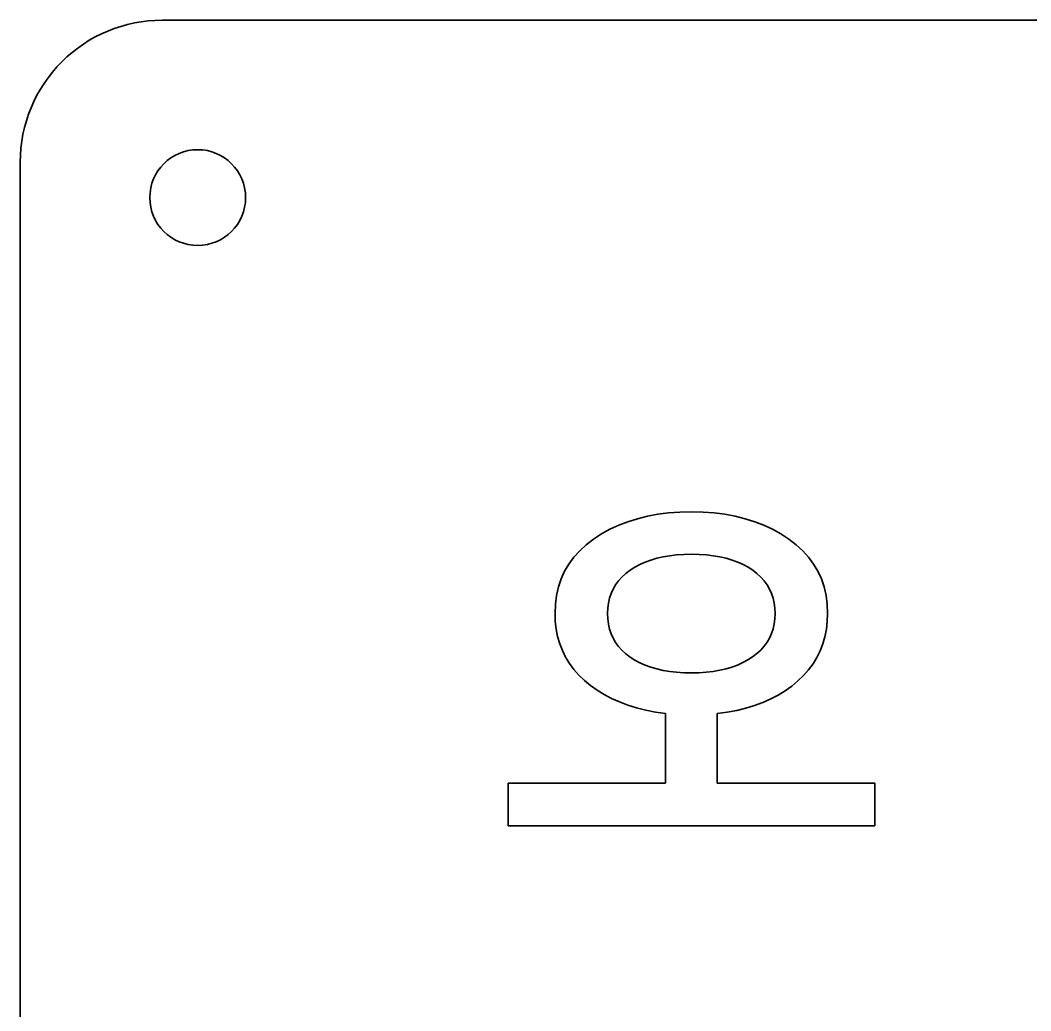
# Model space of a CAD drawing. Extents: x 480 to 710, y 306 to 536.
# Drawn here: x 479.5 to 536.4, y 479.7 to 535.5 of the extents above; entities that cross this region are included whole.
import ezdxf

# ---------------------------------------------------------------- set-up
doc = ezdxf.new("R2010")
doc.units = 0

msp = doc.modelspace()

# ---------------------------------------------------------------- linework, layer by layer
at = {"color": 7, "lineweight": 35}
for p, q in [((487.5, 535.5), (701.5, 535.5)), ((479.5, 527.5), (479.5, 313.5)), ((527.662354, 490.08667), (506.989807, 490.08667))]:
    msp.add_line(p, q, dxfattribs=at)
at = {"color": 7, "lineweight": 35, "ltscale": 0.014142}
msp.add_line((513.73877, 507.226624), (514.278625, 507.395569), dxfattribs=at)
at = {"color": 7, "lineweight": 35, "ltscale": 0.014494}
msp.add_line((514.278625, 507.395569), (514.841675, 507.533813), dxfattribs=at)
at = {"color": 7, "lineweight": 35, "ltscale": 0.014902}
msp.add_line((514.841675, 507.533813), (515.427979, 507.641357), dxfattribs=at)
at = {"color": 7, "lineweight": 35, "ltscale": 0.015358}
msp.add_line((515.427979, 507.641357), (516.037476, 507.71814), dxfattribs=at)
at = {"color": 7, "lineweight": 35, "ltscale": 0.015859}
msp.add_line((516.037476, 507.71814), (516.670166, 507.764221), dxfattribs=at)
at = {"color": 7, "lineweight": 35, "ltscale": 0.016403}
msp.add_line((516.670166, 507.764221), (517.326111, 507.779602), dxfattribs=at)
at = {"color": 7, "lineweight": 35, "ltscale": 0.016238}
msp.add_line((517.326111, 507.779602), (517.975464, 507.764221), dxfattribs=at)
at = {"color": 7, "lineweight": 35, "ltscale": 0.015718}
msp.add_line((517.975464, 507.764221), (518.602478, 507.71814), dxfattribs=at)
at = {"color": 7, "lineweight": 35, "ltscale": 0.015235}
msp.add_line((518.602478, 507.71814), (519.207031, 507.641357), dxfattribs=at)
at = {"color": 7, "lineweight": 35, "ltscale": 0.014802}
msp.add_line((519.207031, 507.641357), (519.789246, 507.533813), dxfattribs=at)
at = {"color": 7, "lineweight": 35, "ltscale": 0.014414}
msp.add_line((519.789246, 507.533813), (520.348999, 507.395569), dxfattribs=at)
at = {"color": 7, "lineweight": 35, "ltscale": 0.014084}
msp.add_line((520.348999, 507.395569), (520.886414, 507.226624), dxfattribs=at)
at = {"color": 7, "lineweight": 35, "ltscale": 0.013614}
msp.add_line((512.728699, 506.796539), (513.222107, 507.026947), dxfattribs=at)
at = {"color": 7, "lineweight": 35, "ltscale": 0.013848}
msp.add_line((513.222107, 507.026947), (513.73877, 507.226624), dxfattribs=at)
at = {"color": 7, "lineweight": 35, "ltscale": 0.013808}
msp.add_line((520.886414, 507.226624), (521.401367, 507.026947), dxfattribs=at)
at = {"color": 7, "lineweight": 35, "ltscale": 0.013595}
msp.add_line((521.401367, 507.026947), (521.893921, 506.796539), dxfattribs=at)
at = {"color": 7, "lineweight": 35, "ltscale": 0.01305}
msp.add_line((511.397858, 505.925171), (511.811493, 506.243591), dxfattribs=at)
at = {"color": 7, "lineweight": 35, "ltscale": 0.013346}
msp.add_line((511.811493, 506.243591), (512.258484, 506.535431), dxfattribs=at)
at = {"color": 7, "lineweight": 35, "ltscale": 0.013446}
msp.add_line((512.258484, 506.535431), (512.728699, 506.796539), dxfattribs=at)
at = {"color": 7, "lineweight": 35, "ltscale": 0.013445}
msp.add_line((521.893921, 506.796539), (522.364075, 506.5354), dxfattribs=at)
at = {"color": 7, "lineweight": 35, "ltscale": 0.013361}
msp.add_line((522.364075, 506.5354), (522.811829, 506.243591), dxfattribs=at)
at = {"color": 7, "lineweight": 35, "ltscale": 0.013072}
msp.add_line((522.811829, 506.243591), (523.226563, 505.925171), dxfattribs=at)
at = {"color": 7, "lineweight": 35, "ltscale": 0.012578}
msp.add_line((511.027771, 505.584351), (511.397858, 505.925171), dxfattribs=at)
at = {"color": 7, "lineweight": 35, "ltscale": 0.012595}
msp.add_line((523.226563, 505.925171), (523.597595, 505.584351), dxfattribs=at)
at = {"color": 7, "lineweight": 35, "ltscale": 0.011958}
msp.add_line((510.418213, 504.835541), (510.701233, 505.221161), dxfattribs=at)
at = {"color": 7, "lineweight": 35, "ltscale": 0.01221}
msp.add_line((510.701233, 505.221161), (511.027771, 505.584351), dxfattribs=at)
at = {"color": 7, "lineweight": 35, "ltscale": 0.008778}
msp.add_line((515.369995, 505.163757), (515.033142, 505.064667), dxfattribs=at)
at = {"color": 7, "lineweight": 35, "ltscale": 0.009103}
msp.add_line((515.724976, 505.244812), (515.369995, 505.163757), dxfattribs=at)
at = {"color": 7, "lineweight": 35, "ltscale": 0.009459}
msp.add_line((516.098022, 505.307892), (515.724976, 505.244812), dxfattribs=at)
at = {"color": 7, "lineweight": 35, "ltscale": 0.009845}
for p, q in [((516.489258, 505.352936), (516.098022, 505.307892)), ((516.098022, 498.782715), (516.489258, 498.737946))]:
    msp.add_line(p, q, dxfattribs=at)
at = {"color": 7, "lineweight": 35, "ltscale": 0.010256}
for p, q in [((516.898621, 505.379944), (516.489258, 505.352936)), ((516.489258, 498.737946), (516.898621, 498.71109))]:
    msp.add_line(p, q, dxfattribs=at)
at = {"color": 7, "lineweight": 35, "ltscale": 0.01069}
for p, q in [((517.326111, 505.388977), (516.898621, 505.379944)), ((516.898621, 498.71109), (517.326111, 498.702148))]:
    msp.add_line(p, q, dxfattribs=at)
at = {"color": 7, "lineweight": 35, "ltscale": 0.010687}
msp.add_line((517.753479, 505.379944), (517.326111, 505.388977), dxfattribs=at)
at = {"color": 7, "lineweight": 35, "ltscale": 0.010247}
msp.add_line((518.162476, 505.352936), (517.753479, 505.379944), dxfattribs=at)
at = {"color": 7, "lineweight": 35, "ltscale": 0.00983}
msp.add_line((518.553101, 505.307892), (518.162476, 505.352936), dxfattribs=at)
at = {"color": 7, "lineweight": 35, "ltscale": 0.009439}
msp.add_line((518.925354, 505.244812), (518.553101, 505.307892), dxfattribs=at)
at = {"color": 7, "lineweight": 35, "ltscale": 0.009078}
msp.add_line((519.279297, 505.163757), (518.925354, 505.244812), dxfattribs=at)
at = {"color": 7, "lineweight": 35, "ltscale": 0.008747}
msp.add_line((519.614868, 505.064667), (519.279297, 505.163757), dxfattribs=at)
at = {"color": 7, "lineweight": 35, "ltscale": 0.012225}
msp.add_line((523.597595, 505.584351), (523.925049, 505.221161), dxfattribs=at)
at = {"color": 7, "lineweight": 35, "ltscale": 0.011969}
msp.add_line((523.925049, 505.221161), (524.208801, 504.835541), dxfattribs=at)
at = {"color": 7, "lineweight": 35, "ltscale": 0.011828}
msp.add_line((510.178741, 504.427521), (510.418213, 504.835541), dxfattribs=at)
at = {"color": 7, "lineweight": 35, "ltscale": 0.007871}
msp.add_line((514.13147, 504.659302), (513.867188, 504.488159), dxfattribs=at)
at = {"color": 7, "lineweight": 35, "ltscale": 0.008033}
msp.add_line((514.41394, 504.812439), (514.13147, 504.659302), dxfattribs=at)
at = {"color": 7, "lineweight": 35, "ltscale": 0.008238}
msp.add_line((514.714478, 504.947571), (514.41394, 504.812439), dxfattribs=at)
at = {"color": 7, "lineweight": 35, "ltscale": 0.008487}
msp.add_line((515.033142, 505.064667), (514.714478, 504.947571), dxfattribs=at)
at = {"color": 7, "lineweight": 35, "ltscale": 0.008453}
msp.add_line((519.932068, 504.947571), (519.614868, 505.064667), dxfattribs=at)
at = {"color": 7, "lineweight": 35, "ltscale": 0.008199}
msp.add_line((520.230896, 504.812439), (519.932068, 504.947571), dxfattribs=at)
at = {"color": 7, "lineweight": 35, "ltscale": 0.007989}
msp.add_line((520.511353, 504.659302), (520.230896, 504.812439), dxfattribs=at)
at = {"color": 7, "lineweight": 35, "ltscale": 0.007825}
msp.add_line((520.773438, 504.488159), (520.511353, 504.659302), dxfattribs=at)
at = {"color": 7, "lineweight": 35, "ltscale": 0.011835}
msp.add_line((524.208801, 504.835541), (524.448853, 504.427521), dxfattribs=at)
at = {"color": 7, "lineweight": 35, "ltscale": 0.011944}
msp.add_line((509.830444, 503.54425), (509.982819, 503.99707), dxfattribs=at)
at = {"color": 7, "lineweight": 35, "ltscale": 0.011824}
msp.add_line((509.982819, 503.99707), (510.178741, 504.427521), dxfattribs=at)
at = {"color": 7, "lineweight": 35, "ltscale": 0.007139}
msp.add_line((513.407776, 504.102417), (513.21637, 503.890503), dxfattribs=at)
at = {"color": 7, "lineweight": 35, "ltscale": 0.007363}
msp.add_line((513.624695, 504.301636), (513.407776, 504.102417), dxfattribs=at)
at = {"color": 7, "lineweight": 35, "ltscale": 0.007648}
msp.add_line((513.867188, 504.488159), (513.624695, 504.301636), dxfattribs=at)
at = {"color": 7, "lineweight": 35, "ltscale": 0.007605}
msp.add_line((521.013733, 504.301636), (520.773438, 504.488159), dxfattribs=at)
at = {"color": 7, "lineweight": 35, "ltscale": 0.007327}
msp.add_line((521.228699, 504.102417), (521.013733, 504.301636), dxfattribs=at)
at = {"color": 7, "lineweight": 35, "ltscale": 0.00711}
msp.add_line((521.418396, 503.890503), (521.228699, 504.102417), dxfattribs=at)
at = {"color": 7, "lineweight": 35, "ltscale": 0.011829}
for p, q in [((524.448853, 504.427521), (524.645325, 503.99707)), ((512.818054, 497.258301), (512.398926, 497.477905))]:
    msp.add_line(p, q, dxfattribs=at)
at = {"color": 7, "lineweight": 35, "ltscale": 0.011947}
msp.add_line((524.645325, 503.99707), (524.798096, 503.54425), dxfattribs=at)
at = {"color": 7, "lineweight": 35, "ltscale": 0.012188}
msp.add_line((509.721588, 503.069031), (509.830444, 503.54425), dxfattribs=at)
at = {"color": 7, "lineweight": 35, "ltscale": 0.006879}
msp.add_line((512.910095, 503.428528), (512.795227, 503.178497), dxfattribs=at)
at = {"color": 7, "lineweight": 35, "ltscale": 0.006894}
msp.add_line((513.050476, 503.665863), (512.910095, 503.428528), dxfattribs=at)
at = {"color": 7, "lineweight": 35, "ltscale": 0.006981}
msp.add_line((513.21637, 503.890503), (513.050476, 503.665863), dxfattribs=at)
at = {"color": 7, "lineweight": 35, "ltscale": 0.006959}
msp.add_line((521.582764, 503.665863), (521.418396, 503.890503), dxfattribs=at)
at = {"color": 7, "lineweight": 35, "ltscale": 0.006877}
msp.add_line((521.721863, 503.428528), (521.582764, 503.665863), dxfattribs=at)
at = {"color": 7, "lineweight": 35, "ltscale": 0.006868}
msp.add_line((521.835693, 503.178497), (521.721863, 503.428528), dxfattribs=at)
at = {"color": 7, "lineweight": 35, "ltscale": 0.01219}
msp.add_line((524.798096, 503.54425), (524.907227, 503.069031), dxfattribs=at)
at = {"color": 7, "lineweight": 35, "ltscale": 0.012549}
for p, q in [((509.656281, 502.57135), (509.721588, 503.069031)), ((524.907227, 503.069031), (524.972717, 502.571381))]:
    msp.add_line(p, q, dxfattribs=at)
at = {"color": 7, "lineweight": 35, "ltscale": 0.007068}
msp.add_line((512.705872, 502.915771), (512.64209, 502.64032), dxfattribs=at)
at = {"color": 7, "lineweight": 35, "ltscale": 0.006938}
msp.add_line((512.795227, 503.178497), (512.705872, 502.915771), dxfattribs=at)
at = {"color": 7, "lineweight": 35, "ltscale": 0.006931}
msp.add_line((521.924255, 502.915771), (521.835693, 503.178497), dxfattribs=at)
at = {"color": 7, "lineweight": 35, "ltscale": 0.007065}
msp.add_line((521.987488, 502.64032), (521.924255, 502.915771), dxfattribs=at)
at = {"color": 7, "lineweight": 35, "ltscale": 0.013012}
msp.add_line((509.634521, 502.051331), (509.656281, 502.57135), dxfattribs=at)
at = {"color": 7, "lineweight": 35, "ltscale": 0.007528}
for p, q in [((512.603821, 502.352173), (512.591003, 502.051331)), ((522.038025, 502.051331), (522.025391, 502.352173))]:
    msp.add_line(p, q, dxfattribs=at)
at = {"color": 7, "lineweight": 35, "ltscale": 0.007267}
msp.add_line((512.64209, 502.64032), (512.603821, 502.352173), dxfattribs=at)
at = {"color": 7, "lineweight": 35, "ltscale": 0.007266}
msp.add_line((522.025391, 502.352173), (521.987488, 502.64032), dxfattribs=at)
at = {"color": 7, "lineweight": 35, "ltscale": 0.013013}
msp.add_line((524.972717, 502.571381), (524.994568, 502.051331), dxfattribs=at)
at = {"color": 7, "lineweight": 35, "ltscale": 0.011295}
msp.add_line((509.651093, 501.599823), (509.634521, 502.051331), dxfattribs=at)
at = {"color": 7, "lineweight": 35, "ltscale": 0.007636}
msp.add_line((512.591003, 502.051331), (512.603821, 501.746155), dxfattribs=at)
at = {"color": 7, "lineweight": 35, "ltscale": 0.00736}
msp.add_line((512.603821, 501.746155), (512.64209, 501.454254), dxfattribs=at)
at = {"color": 7, "lineweight": 35, "ltscale": 0.007315}
msp.add_line((521.987244, 501.458191), (522.02533, 501.748291), dxfattribs=at)
at = {"color": 7, "lineweight": 35, "ltscale": 0.007583}
msp.add_line((522.02533, 501.748291), (522.038025, 502.051331), dxfattribs=at)
at = {"color": 7, "lineweight": 35, "ltscale": 0.011353}
msp.add_line((524.994568, 502.051331), (524.977905, 501.597504), dxfattribs=at)
at = {"color": 7, "lineweight": 35, "ltscale": 0.010951}
msp.add_line((509.700806, 501.164612), (509.651093, 501.599823), dxfattribs=at)
at = {"color": 7, "lineweight": 35, "ltscale": 0.010676}
msp.add_line((509.783661, 500.745667), (509.700806, 501.164612), dxfattribs=at)
at = {"color": 7, "lineweight": 35, "ltscale": 0.007146}
msp.add_line((512.64209, 501.454254), (512.705872, 501.175629), dxfattribs=at)
at = {"color": 7, "lineweight": 35, "ltscale": 0.007}
msp.add_line((512.705872, 501.175629), (512.795227, 500.910278), dxfattribs=at)
at = {"color": 7, "lineweight": 35, "ltscale": 0.00697}
msp.add_line((521.834778, 500.916748), (521.923706, 501.181), dxfattribs=at)
at = {"color": 7, "lineweight": 35, "ltscale": 0.007109}
msp.add_line((521.923706, 501.181), (521.987244, 501.458191), dxfattribs=at)
at = {"color": 7, "lineweight": 35, "ltscale": 0.010735}
msp.add_line((524.927795, 501.159973), (524.84436, 500.738739), dxfattribs=at)
at = {"color": 7, "lineweight": 35, "ltscale": 0.01101}
msp.add_line((524.977905, 501.597504), (524.927795, 501.159973), dxfattribs=at)
at = {"color": 7, "lineweight": 35, "ltscale": 0.010476}
msp.add_line((509.899658, 500.343018), (509.783661, 500.745667), dxfattribs=at)
at = {"color": 7, "lineweight": 35, "ltscale": 0.006925}
msp.add_line((512.795227, 500.910278), (512.910095, 500.658234), dxfattribs=at)
at = {"color": 7, "lineweight": 35, "ltscale": 0.006924}
msp.add_line((512.910095, 500.658234), (513.050476, 500.419464), dxfattribs=at)
at = {"color": 7, "lineweight": 35, "ltscale": 0.006908}
msp.add_line((521.580688, 500.427094), (521.720459, 500.665466), dxfattribs=at)
at = {"color": 7, "lineweight": 35, "ltscale": 0.006902}
msp.add_line((521.720459, 500.665466), (521.834778, 500.916748), dxfattribs=at)
at = {"color": 7, "lineweight": 35, "ltscale": 0.010537}
msp.add_line((524.84436, 500.738739), (524.727539, 500.333771), dxfattribs=at)
at = {"color": 7, "lineweight": 35, "ltscale": 0.010354}
msp.add_line((510.048828, 499.956635), (509.899658, 500.343018), dxfattribs=at)
at = {"color": 7, "lineweight": 35, "ltscale": 0.006999}
msp.add_line((513.050476, 500.419464), (513.21637, 500.19397), dxfattribs=at)
at = {"color": 7, "lineweight": 35, "ltscale": 0.007145}
msp.add_line((513.21637, 500.19397), (513.407776, 499.98175), dxfattribs=at)
at = {"color": 7, "lineweight": 35, "ltscale": 0.007358}
msp.add_line((513.407776, 499.98175), (513.624695, 499.782837), dxfattribs=at)
at = {"color": 7, "lineweight": 35, "ltscale": 0.007351}
msp.add_line((521.009033, 499.789581), (521.224976, 499.989136), dxfattribs=at)
at = {"color": 7, "lineweight": 35, "ltscale": 0.007136}
msp.add_line((521.224976, 499.989136), (521.415527, 500.20166), dxfattribs=at)
at = {"color": 7, "lineweight": 35, "ltscale": 0.006987}
msp.add_line((521.415527, 500.20166), (521.580688, 500.427094), dxfattribs=at)
at = {"color": 7, "lineweight": 35, "ltscale": 0.010417}
msp.add_line((524.727539, 500.333771), (524.577332, 499.945099), dxfattribs=at)
at = {"color": 7, "lineweight": 35, "ltscale": 0.010314}
msp.add_line((510.23114, 499.586548), (510.048828, 499.956635), dxfattribs=at)
at = {"color": 7, "lineweight": 35, "ltscale": 0.010355}
msp.add_line((510.446564, 499.232758), (510.23114, 499.586548), dxfattribs=at)
at = {"color": 7, "lineweight": 35, "ltscale": 0.007635}
msp.add_line((513.624695, 499.782837), (513.867188, 499.597168), dxfattribs=at)
at = {"color": 7, "lineweight": 35, "ltscale": 0.007857}
msp.add_line((513.867188, 499.597168), (514.13147, 499.427124), dxfattribs=at)
at = {"color": 7, "lineweight": 35, "ltscale": 0.008021}
msp.add_line((514.13147, 499.427124), (514.41394, 499.274963), dxfattribs=at)
at = {"color": 7, "lineweight": 35, "ltscale": 0.008004}
msp.add_line((520.22345, 499.278656), (520.504578, 499.431824), dxfattribs=at)
at = {"color": 7, "lineweight": 35, "ltscale": 0.007846}
msp.add_line((520.504578, 499.431824), (520.767639, 499.602966), dxfattribs=at)
at = {"color": 7, "lineweight": 35, "ltscale": 0.007628}
msp.add_line((520.767639, 499.602966), (521.009033, 499.789581), dxfattribs=at)
at = {"color": 7, "lineweight": 35, "ltscale": 0.010425}
msp.add_line((524.393799, 499.572693), (524.176819, 499.216583), dxfattribs=at)
at = {"color": 7, "lineweight": 35, "ltscale": 0.010379}
msp.add_line((524.577332, 499.945099), (524.393799, 499.572693), dxfattribs=at)
at = {"color": 7, "lineweight": 35, "ltscale": 0.01048}
msp.add_line((510.69516, 498.895233), (510.446564, 499.232758), dxfattribs=at)
at = {"color": 7, "lineweight": 35, "ltscale": 0.010682}
msp.add_line((510.976898, 498.574005), (510.69516, 498.895233), dxfattribs=at)
at = {"color": 7, "lineweight": 35, "ltscale": 0.008229}
msp.add_line((514.41394, 499.274963), (514.714478, 499.140717), dxfattribs=at)
at = {"color": 7, "lineweight": 35, "ltscale": 0.008481}
msp.add_line((514.714478, 499.140717), (515.033142, 499.024353), dxfattribs=at)
at = {"color": 7, "lineweight": 35, "ltscale": 0.008774}
msp.add_line((515.033142, 499.024353), (515.369995, 498.925903), dxfattribs=at)
at = {"color": 7, "lineweight": 35, "ltscale": 0.0091}
msp.add_line((515.369995, 498.925903), (515.724976, 498.845337), dxfattribs=at)
at = {"color": 7, "lineweight": 35, "ltscale": 0.009457}
msp.add_line((515.724976, 498.845337), (516.098022, 498.782715), dxfattribs=at)
at = {"color": 7, "lineweight": 35, "ltscale": 0.009413}
msp.add_line((518.547729, 498.783203), (518.918945, 498.846252), dxfattribs=at)
at = {"color": 7, "lineweight": 35, "ltscale": 0.009058}
msp.add_line((518.918945, 498.846252), (519.272095, 498.927338), dxfattribs=at)
at = {"color": 7, "lineweight": 35, "ltscale": 0.008737}
msp.add_line((519.272095, 498.927338), (519.607239, 499.026428), dxfattribs=at)
at = {"color": 7, "lineweight": 35, "ltscale": 0.008452}
msp.add_line((519.607239, 499.026428), (519.924377, 499.143555), dxfattribs=at)
at = {"color": 7, "lineweight": 35, "ltscale": 0.008204}
msp.add_line((519.924377, 499.143555), (520.22345, 499.278656), dxfattribs=at)
at = {"color": 7, "lineweight": 35, "ltscale": 0.010758}
msp.add_line((523.926514, 498.87677), (523.642822, 498.553223), dxfattribs=at)
at = {"color": 7, "lineweight": 35, "ltscale": 0.010551}
msp.add_line((524.176819, 499.216583), (523.926514, 498.87677), dxfattribs=at)
at = {"color": 7, "lineweight": 35, "ltscale": 0.010959}
msp.add_line((511.291779, 498.269043), (510.976898, 498.574005), dxfattribs=at)
at = {"color": 7, "lineweight": 35, "ltscale": 0.01118}
msp.add_line((511.635773, 497.983276), (511.291779, 498.269043), dxfattribs=at)
at = {"color": 7, "lineweight": 35, "ltscale": 0.010633}
msp.add_line((517.326111, 498.702148), (517.751343, 498.711151), dxfattribs=at)
at = {"color": 7, "lineweight": 35, "ltscale": 0.010202}
msp.add_line((517.751343, 498.711151), (518.158508, 498.738159), dxfattribs=at)
at = {"color": 7, "lineweight": 35, "ltscale": 0.009795}
msp.add_line((518.158508, 498.738159), (518.547729, 498.783203), dxfattribs=at)
at = {"color": 7, "lineweight": 35, "ltscale": 0.011038}
msp.add_line((523.642822, 498.553223), (523.325745, 498.245972), dxfattribs=at)
at = {"color": 7, "lineweight": 35, "ltscale": 0.01134}
msp.add_line((512.004822, 497.719543), (511.635773, 497.983276), dxfattribs=at)
at = {"color": 7, "lineweight": 35, "ltscale": 0.011557}
msp.add_line((512.398926, 497.477905), (512.004822, 497.719543), dxfattribs=at)
at = {"color": 7, "lineweight": 35, "ltscale": 0.011378}
msp.add_line((522.979797, 497.958313), (522.609497, 497.693695), dxfattribs=at)
at = {"color": 7, "lineweight": 35, "ltscale": 0.011248}
msp.add_line((523.325745, 498.245972), (522.979797, 497.958313), dxfattribs=at)
at = {"color": 7, "lineweight": 35, "ltscale": 0.012156}
msp.add_line((513.262329, 497.06073), (512.818054, 497.258301), dxfattribs=at)
at = {"color": 7, "lineweight": 35, "ltscale": 0.012118}
msp.add_line((521.795776, 497.233337), (521.352295, 497.037659), dxfattribs=at)
at = {"color": 7, "lineweight": 35, "ltscale": 0.011816}
msp.add_line((522.214783, 497.452026), (521.795776, 497.233337), dxfattribs=at)
at = {"color": 7, "lineweight": 35, "ltscale": 0.011571}
msp.add_line((522.609497, 497.693695), (522.214783, 497.452026), dxfattribs=at)
at = {"color": 7, "lineweight": 35, "ltscale": 0.012526}
msp.add_line((513.731628, 496.885254), (513.262329, 497.06073), dxfattribs=at)
at = {"color": 7, "lineweight": 35, "ltscale": 0.01294}
msp.add_line((514.225952, 496.731842), (513.731628, 496.885254), dxfattribs=at)
at = {"color": 7, "lineweight": 35, "ltscale": 0.013394}
msp.add_line((514.745361, 496.600464), (514.225952, 496.731842), dxfattribs=at)
at = {"color": 7, "lineweight": 35, "ltscale": 0.013884}
msp.add_line((515.289856, 496.49115), (514.745361, 496.600464), dxfattribs=at)
at = {"color": 7, "lineweight": 35, "ltscale": 0.013769}
msp.add_line((519.875854, 496.58844), (519.334961, 496.48468), dxfattribs=at)
at = {"color": 7, "lineweight": 35, "ltscale": 0.013297}
msp.add_line((520.392395, 496.71521), (519.875854, 496.58844), dxfattribs=at)
at = {"color": 7, "lineweight": 35, "ltscale": 0.01286}
msp.add_line((520.884521, 496.864929), (520.392395, 496.71521), dxfattribs=at)
at = {"color": 7, "lineweight": 35, "ltscale": 0.012466}
msp.add_line((521.352295, 497.037659), (520.884521, 496.864929), dxfattribs=at)
at = {"color": 7, "lineweight": 35, "ltscale": 0.014404}
msp.add_line((515.859375, 496.4039), (515.289856, 496.49115), dxfattribs=at)
at = {"color": 7, "lineweight": 35, "ltscale": 0.098165}
for p, q in [((515.859375, 492.477295), (515.859375, 496.4039)), ((518.769714, 496.4039), (518.769714, 492.477295))]:
    msp.add_line(p, q, dxfattribs=at)
at = {"color": 7, "lineweight": 35, "ltscale": 0.014275}
msp.add_line((519.334961, 496.48468), (518.769714, 496.4039), dxfattribs=at)
at = {"color": 7, "lineweight": 35, "ltscale": 0.221739}
msp.add_line((506.989807, 492.477295), (515.859375, 492.477295), dxfattribs=at)
at = {"color": 7, "lineweight": 35, "ltscale": 0.059766}
for p, q in [((506.989807, 490.08667), (506.989807, 492.477295)), ((527.662354, 492.477295), (527.662354, 490.08667))]:
    msp.add_line(p, q, dxfattribs=at)
at = {"color": 7, "lineweight": 35, "ltscale": 0.222316}
msp.add_line((518.769714, 492.477295), (527.662354, 492.477295), dxfattribs=at)
at = {"color": 7, "lineweight": 35}
msp.add_circle((489.5, 525.5), 2.7, dxfattribs=at)
msp.add_arc((487.5, 527.5), 8, 90.000003, 180.000005, dxfattribs=at)

doc.saveas('drawing.dxf')
